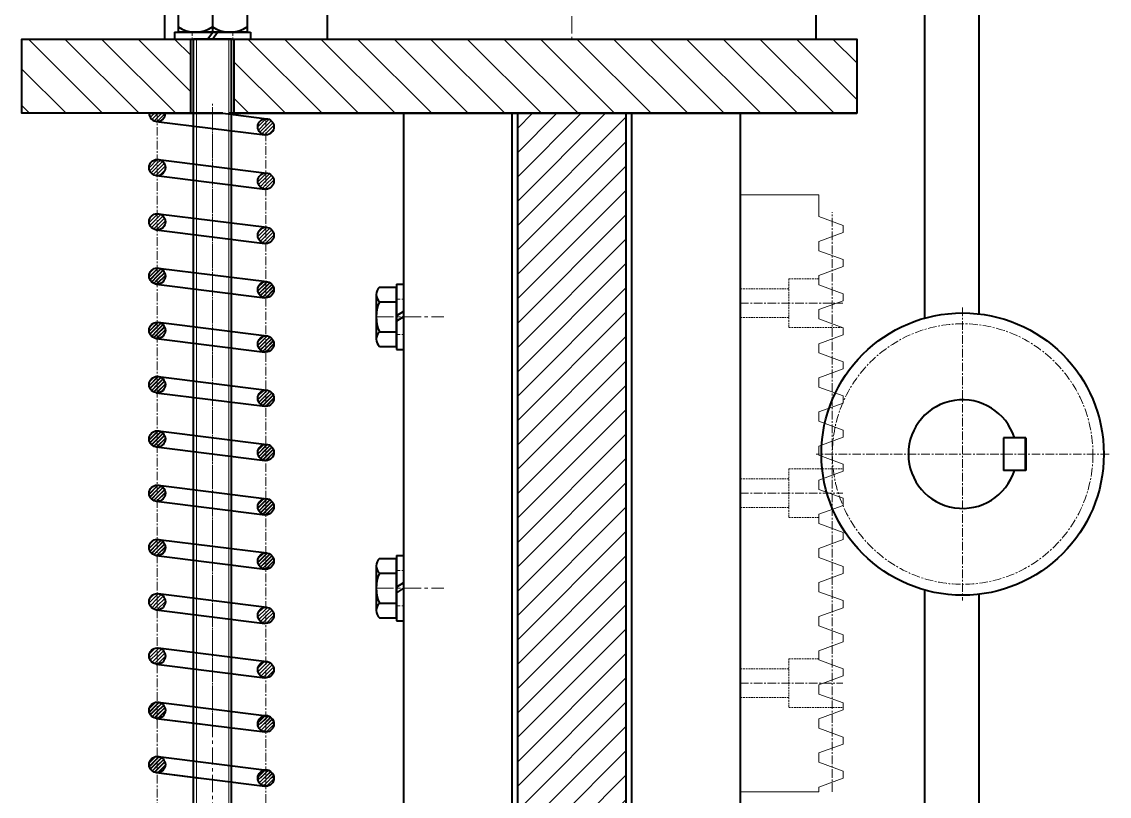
# Model space of a CAD drawing. Header units: millimetres. Extents: x -11382 to 23553, y -372 to 10786.
# Drawn here: x -7611.9 to -7211.4, y 4609.5 to 4894.9 of the extents above; entities that cross this region are included whole.
import ezdxf

# ---------------------------------------------------------------- set-up
doc = ezdxf.new("R2010")
doc.units = ezdxf.units.MM
doc.header["$LTSCALE"] = 0.2
doc.linetypes.add('CENTER', pattern=[50.8, 31.75, -6.35, 6.35, -6.35])
doc.linetypes.add('HIDDEN', pattern=[9.525, 6.35, -3.175])
for name, color, linetype, lineweight in [('đướng nét đứt', 4, 'HIDDEN', 20), ('đường bao thấy', 7, 'Continuous', 40), ('đường mặt cắt', 160, 'Continuous', 15), ('đường nét mảnh', 220, 'Continuous', 15), ('đường nét tâm', 137, 'CENTER', 15)]:
    doc.layers.add(name, color=color, linetype=linetype, lineweight=lineweight)
pattern_1 = [(45, (-6511.8769, 1015.8955), (-0.6735192, 0.6735192), [])]
pattern_2 = [(45, (-6511.8769, 895.8955), (-0.6735192, 0.6735192), [])]
pattern_3 = [(45, (-6551.8769, 1000.8955), (-0.6735192, 0.6735192), [])]
pattern_4 = [(45, (-6551.8769, 880.8955), (-0.6735192, 0.6735192), [])]
pattern_5 = [(45, (-6511.8769, 995.8955), (-0.6735192, 0.6735192), [])]
pattern_6 = [(45, (-6551.8769, 980.8955), (-0.6735192, 0.6735192), [])]
pattern_7 = [(45, (-6511.8769, 975.8955), (-0.6735192, 0.6735192), [])]
pattern_8 = [(45, (-6551.8769, 960.8955), (-0.6735192, 0.6735192), [])]
pattern_9 = [(45, (-6511.8769, 955.8955), (-0.6735192, 0.6735192), [])]
pattern_10 = [(45, (-6551.8769, 940.8955), (-0.6735192, 0.6735192), [])]
pattern_11 = [(45, (-6511.8769, 935.8955), (-0.6735192, 0.6735192), [])]
pattern_12 = [(45, (-6551.8769, 920.8955), (-0.6735192, 0.6735192), [])]
pattern_13 = [(45, (-6511.8769, 915.8955), (-0.6735192, 0.6735192), [])]
pattern_14 = [(45, (-6551.8769, 900.8955), (-0.6735192, 0.6735192), [])]
pattern_15 = [(45, (-6511.8769, 895.8955), (-0.6735192, 0.6735192), [])]
pattern_16 = [(45, (-6551.8769, 880.8955), (-0.6735192, 0.6735192), [])]
pattern_17 = [(45, (-6511.8769, 875.8955), (-0.6735192, 0.6735192), [])]
pattern_18 = [(45, (-6551.8769, 860.8955), (-0.6735192, 0.6735192), [])]
pattern_19 = [(45, (-6511.8769, 855.8955), (-0.6735192, 0.6735192), [])]
pattern_20 = [(45, (-6551.8769, 840.8955), (-0.6735192, 0.6735192), [])]

msp = doc.modelspace()

# ---------------------------------------------------------------- hatches: boundary and pattern name
at = {"layer": 'đường bao thấy', "ltscale": 0.5}
h = msp.add_hatch(dxfattribs=at)
h.set_pattern_fill('ANSI31', color=256, style=0)
h.set_pattern_definition([(45, (-6511.877, 895.8955), (-2.245064, 2.245064), [])])
h.paths.add_polyline_path([(-7522.043, 4639.17, 0.4142136), (-7525.043, 4636.17), (-7522.043, 4636.17)])
h = msp.add_hatch(dxfattribs=at)
h.set_pattern_fill('ANSI31', color=256, style=0)
h.set_pattern_definition([(45, (-6511.877, 875.8955), (-2.245064, 2.245064), [])])
h.paths.add_polyline_path([(-7522.043, 4619.17, 0.4142136), (-7525.043, 4616.17), (-7522.043, 4616.17)])
at = {"layer": 'đường mặt cắt'}
h = msp.add_hatch(dxfattribs=at)
h.set_pattern_fill('ANSI31', color=256, scale=3, angle=90, style=0)
h.paths.add_polyline_path([(-7611.948, 4888.506), (-7611.948, 4861.17), (-7549.671, 4861.17), (-7549.671, 4888.506), (-7555.671, 4888.506)])
h = msp.add_hatch(dxfattribs=at)
h.set_pattern_fill('ANSI31', color=256, scale=3, angle=90, style=0)
h.paths.add_polyline_path([(-7304.394, 4861.17), (-7304.394, 4888.506), (-7533.671, 4888.506), (-7533.671, 4861.17)])
at = {"layer": 'đường mặt cắt', "ltscale": 0.5}
h = msp.add_hatch(dxfattribs=at)
h.set_pattern_fill('ANSI31', color=256, scale=0.3, style=0)
h.set_pattern_definition(pattern_1)
h.paths.add_polyline_path([(-7562.043, 4861.17), (-7565.043, 4861.17, 0.4142136), (-7562.043, 4858.17)])
h = msp.add_hatch(dxfattribs=at)
h.set_pattern_fill('ANSI31', color=256, scale=0.3, style=0)
h.set_pattern_definition(pattern_1)
h.paths.add_polyline_path([(-7562.043, 4861.17), (-7562.043, 4858.17, 0.4142136), (-7559.043, 4861.17)])
h = msp.add_hatch(dxfattribs=at)
h.set_pattern_fill('ANSI31', color=256, scale=0.3, style=0)
h.set_pattern_definition(pattern_1)
h.paths.add_polyline_path([(-7525.043, 4856.17, 0.4142136), (-7522.043, 4853.17), (-7522.043, 4859.17, 0.4142136)])
h = msp.add_hatch(dxfattribs=at)
h.set_pattern_fill('ANSI31', color=256, scale=0.3, style=0)
h.set_pattern_definition(pattern_1)
h.paths.add_polyline_path([(-7522.043, 4859.17), (-7522.043, 4853.17, 0.4142136), (-7519.043, 4856.17, 0.4142136)])
at = {"layer": 'đường mặt cắt'}
h = msp.add_hatch(dxfattribs=at)
h.set_pattern_fill('ANSI31', color=256, scale=2, style=0)
h.paths.add_polyline_path([(-7389.394, 4861.17), (-7429.394, 4861.17), (-7429.394, 4601.857), (-7414.394, 4601.857), (-7414.394, 4578.357), (-7389.394, 4578.357), (-7389.394, 4583.857)])
at = {"layer": 'đường mặt cắt', "ltscale": 0.5}
h = msp.add_hatch(dxfattribs=at)
h.set_pattern_fill('ANSI31', color=256, scale=0.3, style=0)
h.set_pattern_definition(pattern_3)
h.paths.add_polyline_path([(-7565.043, 4841.17, 0.4142136), (-7562.043, 4838.17), (-7562.043, 4844.17, 0.4142136)])
h = msp.add_hatch(dxfattribs=at)
h.set_pattern_fill('ANSI31', color=256, scale=0.3, style=0)
h.set_pattern_definition(pattern_3)
h.paths.add_polyline_path([(-7562.043, 4844.17), (-7562.043, 4838.17, 0.4142136), (-7559.043, 4841.17, 0.4142136)])
h = msp.add_hatch(dxfattribs=at)
h.set_pattern_fill('ANSI31', color=256, scale=0.3, style=0)
h.set_pattern_definition(pattern_1)
h.paths.add_polyline_path([(-7522.043, 4839.17, 0.4142136), (-7525.043, 4836.17, 0.4142136), (-7522.043, 4833.17)])
h = msp.add_hatch(dxfattribs=at)
h.set_pattern_fill('ANSI31', color=256, scale=0.3, style=0)
h.set_pattern_definition(pattern_1)
h.paths.add_polyline_path([(-7522.043, 4833.17, 0.4142136), (-7519.043, 4836.17, 0.4142136), (-7522.043, 4839.17)])
h = msp.add_hatch(dxfattribs=at)
h.set_pattern_fill('ANSI31', color=256, scale=0.3, style=0)
h.set_pattern_definition(pattern_3)
h.paths.add_polyline_path([(-7562.043, 4824.17, 0.4142136), (-7565.043, 4821.17, 0.4142136), (-7562.043, 4818.17)])
h = msp.add_hatch(dxfattribs=at)
h.set_pattern_fill('ANSI31', color=256, scale=0.3, style=0)
h.set_pattern_definition(pattern_3)
h.paths.add_polyline_path([(-7562.043, 4818.17, 0.4142136), (-7559.043, 4821.17, 0.4142136), (-7562.043, 4824.17)])
h = msp.add_hatch(dxfattribs=at)
h.set_pattern_fill('ANSI31', color=256, scale=0.3, style=0)
h.set_pattern_definition(pattern_1)
h.paths.add_polyline_path([(-7522.043, 4819.17, 0.4142136), (-7525.043, 4816.17, 0.4142136), (-7522.043, 4813.17)])
h = msp.add_hatch(dxfattribs=at)
h.set_pattern_fill('ANSI31', color=256, scale=0.3, style=0)
h.set_pattern_definition(pattern_1)
h.paths.add_polyline_path([(-7522.043, 4813.17, 0.4142136), (-7519.043, 4816.17, 0.4142136), (-7522.043, 4819.17)])
h = msp.add_hatch(dxfattribs=at)
h.set_pattern_fill('ANSI31', color=256, scale=0.3, style=0)
h.set_pattern_definition(pattern_3)
h.paths.add_polyline_path([(-7562.043, 4804.17, 0.4142136), (-7565.043, 4801.17, 0.4142136), (-7562.043, 4798.17)])
h = msp.add_hatch(dxfattribs=at)
h.set_pattern_fill('ANSI31', color=256, scale=0.3, style=0)
h.set_pattern_definition(pattern_6)
h.paths.add_polyline_path([(-7562.043, 4804.17, 0.4142136), (-7565.043, 4801.17, 0.4142136), (-7562.043, 4798.17)])
h = msp.add_hatch(dxfattribs=at)
h.set_pattern_fill('ANSI31', color=256, scale=0.3, style=0)
h.set_pattern_definition(pattern_3)
h.paths.add_polyline_path([(-7562.043, 4798.17, 0.4142136), (-7559.043, 4801.17, 0.4142136), (-7562.043, 4804.17)])
h = msp.add_hatch(dxfattribs=at)
h.set_pattern_fill('ANSI31', color=256, scale=0.3, style=0)
h.set_pattern_definition(pattern_6)
h.paths.add_polyline_path([(-7562.043, 4798.17, 0.4142136), (-7559.043, 4801.17, 0.4142136), (-7562.043, 4804.17)])
h = msp.add_hatch(dxfattribs=at)
h.set_pattern_fill('ANSI31', color=256, scale=0.3, style=0)
h.set_pattern_definition(pattern_1)
h.paths.add_polyline_path([(-7522.043, 4799.17, 0.4142136), (-7525.043, 4796.17, 0.4142136), (-7522.043, 4793.17)])
h = msp.add_hatch(dxfattribs=at)
h.set_pattern_fill('ANSI31', color=256, scale=0.3, style=0)
h.set_pattern_definition(pattern_5)
h.paths.add_polyline_path([(-7522.043, 4799.17, 0.4142136), (-7525.043, 4796.17, 0.4142136), (-7522.043, 4793.17)])
h = msp.add_hatch(dxfattribs=at)
h.set_pattern_fill('ANSI31', color=256, scale=0.3, style=0)
h.set_pattern_definition(pattern_1)
h.paths.add_polyline_path([(-7522.043, 4793.17, 0.4142136), (-7519.043, 4796.17, 0.4142136), (-7522.043, 4799.17)])
h = msp.add_hatch(dxfattribs=at)
h.set_pattern_fill('ANSI31', color=256, scale=0.3, style=0)
h.set_pattern_definition(pattern_5)
h.paths.add_polyline_path([(-7522.043, 4793.17, 0.4142136), (-7519.043, 4796.17, 0.4142136), (-7522.043, 4799.17)])
h = msp.add_hatch(dxfattribs=at)
h.set_pattern_fill('ANSI31', color=256, scale=0.3, style=0)
h.set_pattern_definition(pattern_6)
h.paths.add_polyline_path([(-7562.043, 4784.17, 0.4142136), (-7565.043, 4781.17, 0.4142136), (-7562.043, 4778.17)])
h = msp.add_hatch(dxfattribs=at)
h.set_pattern_fill('ANSI31', color=256, scale=0.3, style=0)
h.set_pattern_definition(pattern_8)
h.paths.add_polyline_path([(-7562.043, 4784.17, 0.4142136), (-7565.043, 4781.17, 0.4142136), (-7562.043, 4778.17)])
h = msp.add_hatch(dxfattribs=at)
h.set_pattern_fill('ANSI31', color=256, scale=0.3, style=0)
h.set_pattern_definition(pattern_6)
h.paths.add_polyline_path([(-7562.043, 4778.17, 0.4142136), (-7559.043, 4781.17, 0.4142136), (-7562.043, 4784.17)])
h = msp.add_hatch(dxfattribs=at)
h.set_pattern_fill('ANSI31', color=256, scale=0.3, style=0)
h.set_pattern_definition(pattern_8)
h.paths.add_polyline_path([(-7562.043, 4778.17, 0.4142136), (-7559.043, 4781.17, 0.4142136), (-7562.043, 4784.17)])
h = msp.add_hatch(dxfattribs=at)
h.set_pattern_fill('ANSI31', color=256, scale=0.3, style=0)
h.set_pattern_definition(pattern_5)
h.paths.add_polyline_path([(-7522.043, 4779.17, 0.4142136), (-7525.043, 4776.17, 0.4142136), (-7522.043, 4773.17)])
h = msp.add_hatch(dxfattribs=at)
h.set_pattern_fill('ANSI31', color=256, scale=0.3, style=0)
h.set_pattern_definition(pattern_7)
h.paths.add_polyline_path([(-7522.043, 4779.17, 0.4142136), (-7525.043, 4776.17, 0.4142136), (-7522.043, 4773.17)])
h = msp.add_hatch(dxfattribs=at)
h.set_pattern_fill('ANSI31', color=256, scale=0.3, style=0)
h.set_pattern_definition(pattern_5)
h.paths.add_polyline_path([(-7522.043, 4773.17, 0.4142136), (-7519.043, 4776.17, 0.4142136), (-7522.043, 4779.17)])
h = msp.add_hatch(dxfattribs=at)
h.set_pattern_fill('ANSI31', color=256, scale=0.3, style=0)
h.set_pattern_definition(pattern_7)
h.paths.add_polyline_path([(-7522.043, 4773.17, 0.4142136), (-7519.043, 4776.17, 0.4142136), (-7522.043, 4779.17)])
h = msp.add_hatch(dxfattribs=at)
h.set_pattern_fill('ANSI31', color=256, scale=0.3, style=0)
h.set_pattern_definition(pattern_8)
h.paths.add_polyline_path([(-7562.043, 4764.17, 0.4142136), (-7565.043, 4761.17, 0.4142136), (-7562.043, 4758.17)])
h = msp.add_hatch(dxfattribs=at)
h.set_pattern_fill('ANSI31', color=256, scale=0.3, style=0)
h.set_pattern_definition(pattern_10)
h.paths.add_polyline_path([(-7562.043, 4764.17, 0.4142136), (-7565.043, 4761.17, 0.4142136), (-7562.043, 4758.17)])
h = msp.add_hatch(dxfattribs=at)
h.set_pattern_fill('ANSI31', color=256, scale=0.3, style=0)
h.set_pattern_definition(pattern_8)
h.paths.add_polyline_path([(-7562.043, 4758.17, 0.4142136), (-7559.043, 4761.17, 0.4142136), (-7562.043, 4764.17)])
h = msp.add_hatch(dxfattribs=at)
h.set_pattern_fill('ANSI31', color=256, scale=0.3, style=0)
h.set_pattern_definition(pattern_10)
h.paths.add_polyline_path([(-7562.043, 4758.17, 0.4142136), (-7559.043, 4761.17, 0.4142136), (-7562.043, 4764.17)])
h = msp.add_hatch(dxfattribs=at)
h.set_pattern_fill('ANSI31', color=256, scale=0.3, style=0)
h.set_pattern_definition(pattern_7)
h.paths.add_polyline_path([(-7522.043, 4759.17, 0.4142136), (-7525.043, 4756.17, 0.4142136), (-7522.043, 4753.17)])
h = msp.add_hatch(dxfattribs=at)
h.set_pattern_fill('ANSI31', color=256, scale=0.3, style=0)
h.set_pattern_definition(pattern_9)
h.paths.add_polyline_path([(-7522.043, 4759.17, 0.4142136), (-7525.043, 4756.17, 0.4142136), (-7522.043, 4753.17)])
h = msp.add_hatch(dxfattribs=at)
h.set_pattern_fill('ANSI31', color=256, scale=0.3, style=0)
h.set_pattern_definition(pattern_7)
h.paths.add_polyline_path([(-7522.043, 4753.17, 0.4142136), (-7519.043, 4756.17, 0.4142136), (-7522.043, 4759.17)])
h = msp.add_hatch(dxfattribs=at)
h.set_pattern_fill('ANSI31', color=256, scale=0.3, style=0)
h.set_pattern_definition(pattern_9)
h.paths.add_polyline_path([(-7522.043, 4753.17, 0.4142136), (-7519.043, 4756.17, 0.4142136), (-7522.043, 4759.17)])
h = msp.add_hatch(dxfattribs=at)
h.set_pattern_fill('ANSI31', color=256, scale=0.3, style=0)
h.set_pattern_definition(pattern_10)
h.paths.add_polyline_path([(-7562.043, 4744.17, 0.4142136), (-7565.043, 4741.17, 0.4142136), (-7562.043, 4738.17)])
h = msp.add_hatch(dxfattribs=at)
h.set_pattern_fill('ANSI31', color=256, scale=0.3, style=0)
h.set_pattern_definition(pattern_12)
h.paths.add_polyline_path([(-7562.043, 4744.17, 0.4142136), (-7565.043, 4741.17, 0.4142136), (-7562.043, 4738.17)])
h = msp.add_hatch(dxfattribs=at)
h.set_pattern_fill('ANSI31', color=256, scale=0.3, style=0)
h.set_pattern_definition(pattern_10)
h.paths.add_polyline_path([(-7562.043, 4738.17, 0.4142136), (-7559.043, 4741.17, 0.4142136), (-7562.043, 4744.17)])
h = msp.add_hatch(dxfattribs=at)
h.set_pattern_fill('ANSI31', color=256, scale=0.3, style=0)
h.set_pattern_definition(pattern_12)
h.paths.add_polyline_path([(-7562.043, 4738.17, 0.4142136), (-7559.043, 4741.17, 0.4142136), (-7562.043, 4744.17)])
h = msp.add_hatch(dxfattribs=at)
h.set_pattern_fill('ANSI31', color=256, scale=0.3, style=0)
h.set_pattern_definition(pattern_9)
h.paths.add_polyline_path([(-7522.043, 4739.17, 0.4142136), (-7525.043, 4736.17, 0.4142136), (-7522.043, 4733.17)])
h = msp.add_hatch(dxfattribs=at)
h.set_pattern_fill('ANSI31', color=256, scale=0.3, style=0)
h.set_pattern_definition(pattern_11)
h.paths.add_polyline_path([(-7522.043, 4739.17, 0.4142136), (-7525.043, 4736.17, 0.4142136), (-7522.043, 4733.17)])
h = msp.add_hatch(dxfattribs=at)
h.set_pattern_fill('ANSI31', color=256, scale=0.3, style=0)
h.set_pattern_definition(pattern_9)
h.paths.add_polyline_path([(-7522.043, 4733.17, 0.4142136), (-7519.043, 4736.17, 0.4142136), (-7522.043, 4739.17)])
h = msp.add_hatch(dxfattribs=at)
h.set_pattern_fill('ANSI31', color=256, scale=0.3, style=0)
h.set_pattern_definition(pattern_11)
h.paths.add_polyline_path([(-7522.043, 4733.17, 0.4142136), (-7519.043, 4736.17, 0.4142136), (-7522.043, 4739.17)])
h = msp.add_hatch(dxfattribs=at)
h.set_pattern_fill('ANSI31', color=256, scale=0.3, style=0)
h.set_pattern_definition(pattern_12)
h.paths.add_polyline_path([(-7562.043, 4724.17, 0.4142136), (-7565.043, 4721.17, 0.4142136), (-7562.043, 4718.17)])
h = msp.add_hatch(dxfattribs=at)
h.set_pattern_fill('ANSI31', color=256, scale=0.3, style=0)
h.set_pattern_definition(pattern_14)
h.paths.add_polyline_path([(-7562.043, 4724.17, 0.4142136), (-7565.043, 4721.17, 0.4142136), (-7562.043, 4718.17)])
h = msp.add_hatch(dxfattribs=at)
h.set_pattern_fill('ANSI31', color=256, scale=0.3, style=0)
h.set_pattern_definition(pattern_12)
h.paths.add_polyline_path([(-7562.043, 4718.17, 0.4142136), (-7559.043, 4721.17, 0.4142136), (-7562.043, 4724.17)])
h = msp.add_hatch(dxfattribs=at)
h.set_pattern_fill('ANSI31', color=256, scale=0.3, style=0)
h.set_pattern_definition(pattern_14)
h.paths.add_polyline_path([(-7562.043, 4718.17, 0.4142136), (-7559.043, 4721.17, 0.4142136), (-7562.043, 4724.17)])
h = msp.add_hatch(dxfattribs=at)
h.set_pattern_fill('ANSI31', color=256, scale=0.3, style=0)
h.set_pattern_definition(pattern_11)
h.paths.add_polyline_path([(-7522.043, 4719.17, 0.4142136), (-7525.043, 4716.17, 0.4142136), (-7522.043, 4713.17)])
h = msp.add_hatch(dxfattribs=at)
h.set_pattern_fill('ANSI31', color=256, scale=0.3, style=0)
h.set_pattern_definition(pattern_13)
h.paths.add_polyline_path([(-7522.043, 4719.17, 0.4142136), (-7525.043, 4716.17, 0.4142136), (-7522.043, 4713.17)])
h = msp.add_hatch(dxfattribs=at)
h.set_pattern_fill('ANSI31', color=256, scale=0.3, style=0)
h.set_pattern_definition(pattern_11)
h.paths.add_polyline_path([(-7522.043, 4713.17, 0.4142136), (-7519.043, 4716.17, 0.4142136), (-7522.043, 4719.17)])
h = msp.add_hatch(dxfattribs=at)
h.set_pattern_fill('ANSI31', color=256, scale=0.3, style=0)
h.set_pattern_definition(pattern_13)
h.paths.add_polyline_path([(-7522.043, 4713.17, 0.4142136), (-7519.043, 4716.17, 0.4142136), (-7522.043, 4719.17)])
h = msp.add_hatch(dxfattribs=at)
h.set_pattern_fill('ANSI31', color=256, scale=0.3, style=0)
h.set_pattern_definition(pattern_14)
h.paths.add_polyline_path([(-7562.043, 4704.17, 0.4142136), (-7565.043, 4701.17, 0.4142136), (-7562.043, 4698.17)])
h = msp.add_hatch(dxfattribs=at)
h.set_pattern_fill('ANSI31', color=256, scale=0.3, style=0)
h.set_pattern_definition(pattern_16)
h.paths.add_polyline_path([(-7562.043, 4704.17, 0.4142136), (-7565.043, 4701.17, 0.4142136), (-7562.043, 4698.17)])
h = msp.add_hatch(dxfattribs=at)
h.set_pattern_fill('ANSI31', color=256, scale=0.3, style=0)
h.set_pattern_definition(pattern_14)
h.paths.add_polyline_path([(-7562.043, 4698.17, 0.4142136), (-7559.043, 4701.17, 0.4142136), (-7562.043, 4704.17)])
h = msp.add_hatch(dxfattribs=at)
h.set_pattern_fill('ANSI31', color=256, scale=0.3, style=0)
h.set_pattern_definition(pattern_16)
h.paths.add_polyline_path([(-7562.043, 4698.17, 0.4142136), (-7559.043, 4701.17, 0.4142136), (-7562.043, 4704.17)])
h = msp.add_hatch(dxfattribs=at)
h.set_pattern_fill('ANSI31', color=256, scale=0.3, style=0)
h.set_pattern_definition(pattern_13)
h.paths.add_polyline_path([(-7522.043, 4699.17, 0.4142136), (-7525.043, 4696.17, 0.4142136), (-7522.043, 4693.17)])
h = msp.add_hatch(dxfattribs=at)
h.set_pattern_fill('ANSI31', color=256, scale=0.3, style=0)
h.set_pattern_definition(pattern_15)
h.paths.add_polyline_path([(-7522.043, 4699.17, 0.4142136), (-7525.043, 4696.17, 0.4142136), (-7522.043, 4693.17)])
h = msp.add_hatch(dxfattribs=at)
h.set_pattern_fill('ANSI31', color=256, scale=0.3, style=0)
h.set_pattern_definition(pattern_13)
h.paths.add_polyline_path([(-7522.043, 4693.17, 0.4142136), (-7519.043, 4696.17, 0.4142136), (-7522.043, 4699.17)])
h = msp.add_hatch(dxfattribs=at)
h.set_pattern_fill('ANSI31', color=256, scale=0.3, style=0)
h.set_pattern_definition(pattern_15)
h.paths.add_polyline_path([(-7522.043, 4693.17, 0.4142136), (-7519.043, 4696.17, 0.4142136), (-7522.043, 4699.17)])
h = msp.add_hatch(dxfattribs=at)
h.set_pattern_fill('ANSI31', color=256, scale=0.3, style=0)
h.set_pattern_definition(pattern_16)
h.paths.add_polyline_path([(-7562.043, 4684.17, 0.4142136), (-7565.043, 4681.17, 0.4142136), (-7562.043, 4678.17)])
h = msp.add_hatch(dxfattribs=at)
h.set_pattern_fill('ANSI31', color=256, scale=0.3, style=0)
h.set_pattern_definition(pattern_16)
h.paths.add_polyline_path([(-7562.043, 4678.17, 0.4142136), (-7559.043, 4681.17, 0.4142136), (-7562.043, 4684.17)])
h = msp.add_hatch(dxfattribs=at)
h.set_pattern_fill('ANSI31', color=256, scale=0.3, style=0)
h.set_pattern_definition(pattern_15)
h.paths.add_polyline_path([(-7522.043, 4679.17, 0.4142136), (-7525.043, 4676.17, 0.4142136), (-7522.043, 4673.17)])
h = msp.add_hatch(dxfattribs=at)
h.set_pattern_fill('ANSI31', color=256, scale=0.3, style=0)
h.set_pattern_definition(pattern_15)
h.paths.add_polyline_path([(-7522.043, 4673.17, 0.4142136), (-7519.043, 4676.17, 0.4142136), (-7522.043, 4679.17)])
h = msp.add_hatch(dxfattribs=at)
h.set_pattern_fill('ANSI31', color=256, scale=0.3, style=0)
h.set_pattern_definition(pattern_4)
h.paths.add_polyline_path([(-7562.043, 4664.17, 0.4142136), (-7565.043, 4661.17, 0.4142136), (-7562.043, 4658.17)])
h = msp.add_hatch(dxfattribs=at)
h.set_pattern_fill('ANSI31', color=256, scale=0.3, style=0)
h.set_pattern_definition(pattern_4)
h.paths.add_polyline_path([(-7562.043, 4658.17, 0.4142136), (-7559.043, 4661.17, 0.4142136), (-7562.043, 4664.17)])
h = msp.add_hatch(dxfattribs=at)
h.set_pattern_fill('ANSI31', color=256, scale=0.3, style=0)
h.set_pattern_definition(pattern_2)
h.paths.add_polyline_path([(-7522.043, 4659.17, 0.4142136), (-7525.043, 4656.17, 0.4142136), (-7522.043, 4653.17)])
h = msp.add_hatch(dxfattribs=at)
h.set_pattern_fill('ANSI31', color=256, scale=0.3, style=0)
h.set_pattern_definition(pattern_2)
h.paths.add_polyline_path([(-7522.043, 4653.17, 0.4142136), (-7519.043, 4656.17, 0.4142136), (-7522.043, 4659.17)])
h = msp.add_hatch(dxfattribs=at)
h.set_pattern_fill('ANSI31', color=256, scale=0.3, style=0)
h.set_pattern_definition(pattern_4)
h.paths.add_polyline_path([(-7562.043, 4644.17, 0.4142136), (-7565.043, 4641.17, 0.4142136), (-7562.043, 4638.17)])
h = msp.add_hatch(dxfattribs=at)
h.set_pattern_fill('ANSI31', color=256, scale=0.3, style=0)
h.set_pattern_definition(pattern_18)
h.paths.add_polyline_path([(-7562.043, 4644.17, 0.4142136), (-7565.043, 4641.17, 0.4142136), (-7562.043, 4638.17)])
h = msp.add_hatch(dxfattribs=at)
h.set_pattern_fill('ANSI31', color=256, scale=0.3, style=0)
h.set_pattern_definition(pattern_4)
h.paths.add_polyline_path([(-7562.043, 4638.17, 0.4142136), (-7559.043, 4641.17, 0.4142136), (-7562.043, 4644.17)])
h = msp.add_hatch(dxfattribs=at)
h.set_pattern_fill('ANSI31', color=256, scale=0.3, style=0)
h.set_pattern_definition(pattern_18)
h.paths.add_polyline_path([(-7562.043, 4638.17, 0.4142136), (-7559.043, 4641.17, 0.4142136), (-7562.043, 4644.17)])
h = msp.add_hatch(dxfattribs=at)
h.set_pattern_fill('ANSI31', color=256, scale=0.3, style=0)
h.set_pattern_definition(pattern_2)
h.paths.add_polyline_path([(-7522.043, 4639.17, 0.4142136), (-7525.043, 4636.17), (-7522.043, 4636.17)])
h = msp.add_hatch(dxfattribs=at)
h.set_pattern_fill('ANSI31', color=256, scale=0.3, style=0)
h.set_pattern_definition(pattern_17)
h.paths.add_polyline_path([(-7522.043, 4639.17, 0.4142136), (-7525.043, 4636.17, 0.4142136), (-7522.043, 4633.17)])
h = msp.add_hatch(dxfattribs=at)
h.set_pattern_fill('ANSI31', color=256, scale=0.3, style=0)
h.set_pattern_definition(pattern_2)
h.paths.add_polyline_path([(-7522.043, 4636.17), (-7519.043, 4636.17, 0.4142136), (-7522.043, 4639.17)])
h = msp.add_hatch(dxfattribs=at)
h.set_pattern_fill('ANSI31', color=256, scale=0.3, style=0)
h.set_pattern_definition(pattern_17)
h.paths.add_polyline_path([(-7522.043, 4633.17, 0.4142136), (-7519.043, 4636.17, 0.4142136), (-7522.043, 4639.17)])
h = msp.add_hatch(dxfattribs=at)
h.set_pattern_fill('ANSI31', color=256, scale=0.3, style=0)
h.set_pattern_definition(pattern_18)
h.paths.add_polyline_path([(-7562.043, 4624.17, 0.4142136), (-7565.043, 4621.17, 0.4142136), (-7562.043, 4618.17)])
h = msp.add_hatch(dxfattribs=at)
h.set_pattern_fill('ANSI31', color=256, scale=0.3, style=0)
h.set_pattern_definition(pattern_20)
h.paths.add_polyline_path([(-7562.043, 4624.17, 0.4142136), (-7565.043, 4621.17, 0.4142136), (-7562.043, 4618.17)])
h = msp.add_hatch(dxfattribs=at)
h.set_pattern_fill('ANSI31', color=256, scale=0.3, style=0)
h.set_pattern_definition(pattern_18)
h.paths.add_polyline_path([(-7562.043, 4618.17, 0.4142136), (-7559.043, 4621.17, 0.4142136), (-7562.043, 4624.17)])
h = msp.add_hatch(dxfattribs=at)
h.set_pattern_fill('ANSI31', color=256, scale=0.3, style=0)
h.set_pattern_definition(pattern_20)
h.paths.add_polyline_path([(-7562.043, 4618.17, 0.4142136), (-7559.043, 4621.17, 0.4142136), (-7562.043, 4624.17)])
h = msp.add_hatch(dxfattribs=at)
h.set_pattern_fill('ANSI31', color=256, scale=0.3, style=0)
h.set_pattern_definition(pattern_17)
h.paths.add_polyline_path([(-7522.043, 4619.17, 0.4142136), (-7525.043, 4616.17), (-7522.043, 4616.17)])
h = msp.add_hatch(dxfattribs=at)
h.set_pattern_fill('ANSI31', color=256, scale=0.3, style=0)
h.set_pattern_definition(pattern_19)
h.paths.add_polyline_path([(-7522.043, 4619.17, 0.4142136), (-7525.043, 4616.17, 0.4142136), (-7522.043, 4613.17)])
h = msp.add_hatch(dxfattribs=at)
h.set_pattern_fill('ANSI31', color=256, scale=0.3, style=0)
h.set_pattern_definition(pattern_17)
h.paths.add_polyline_path([(-7522.043, 4616.17), (-7519.043, 4616.17, 0.4142136), (-7522.043, 4619.17)])
h = msp.add_hatch(dxfattribs=at)
h.set_pattern_fill('ANSI31', color=256, scale=0.3, style=0)
h.set_pattern_definition(pattern_19)
h.paths.add_polyline_path([(-7522.043, 4613.17, 0.4142136), (-7519.043, 4616.17, 0.4142136), (-7522.043, 4619.17)])

# ---------------------------------------------------------------- linework, layer by layer
at = {"layer": 'đướng nét đứt'}
for p, q in [((-7549.171, 4891.006), (-7549.171, 4888.506)), ((-7534.171, 4891.006), (-7534.171, 4888.506)), ((-7473.894, 4792.67), (-7471.394, 4792.67)), ((-7473.894, 4779.67), (-7471.394, 4779.67)), ((-7473.894, 4692.67), (-7471.394, 4692.67)), ((-7473.894, 4679.67), (-7471.394, 4679.67))]:
    msp.add_line(p, q, dxfattribs=at)
at = {"layer": 'đướng nét đứt', "ltscale": 0.5}
for p, q in [((-7329.394, 4800.17), (-7329.394, 4782.17)), ((-7329.394, 4800.17), (-7318.394, 4800.17)), ((-7329.394, 4796.42), (-7347.394, 4796.42)), ((-7329.394, 4785.92), (-7347.394, 4785.92)), ((-7329.394, 4782.17), (-7309.53, 4782.17)), ((-7329.394, 4730.17), (-7329.394, 4712.17)), ((-7329.394, 4730.17), (-7309.394, 4730.17)), ((-7329.394, 4726.42), (-7347.394, 4726.42)), ((-7329.394, 4715.92), (-7347.394, 4715.92)), ((-7329.394, 4712.17), (-7318.394, 4712.17)), ((-7329.394, 4660.17), (-7329.394, 4642.17)), ((-7329.394, 4660.17), (-7318.394, 4660.17)), ((-7329.394, 4656.42), (-7347.394, 4656.42)), ((-7329.394, 4645.92), (-7347.394, 4645.92)), ((-7329.394, 4642.17), (-7309.394, 4642.17))]:
    msp.add_line(p, q, dxfattribs=at)
at = {"layer": 'đường bao thấy'}
for p, q in [((-7559.394, 4966.17), (-7559.394, 4888.506)), ((-7279.394, 4966.17), (-7279.394, 4785.66)), ((-7259.394, 4966.17), (-7259.394, 4787.233)), ((-7554.373, 4902.006), (-7554.373, 4891.006)), ((-7541.671, 4902.006), (-7541.671, 4891.006)), ((-7528.969, 4902.006), (-7528.969, 4891.006)), ((-7555.671, 4891.006), (-7527.671, 4891.006)), ((-7555.671, 4891.006), (-7555.671, 4888.506)), ((-7554.373, 4891.006), (-7528.969, 4891.006)), ((-7528.896, 4891.006), (-7554.3, 4891.006)), ((-7551.197, 4891.006), (-7532.145, 4891.006)), ((-7548.671, 4891.006), (-7548.671, 4891.029)), ((-7548.598, 4891.006), (-7534.598, 4891.006)), ((-7543.476, 4888.506), (-7541.598, 4891.006)), ((-7541.671, 4888.506), (-7539.792, 4891.006)), ((-7534.671, 4891.006), (-7534.671, 4891.029)), ((-7527.671, 4891.006), (-7527.671, 4888.506)), ((-7555.671, 4888.506), (-7527.671, 4888.506)), ((-7549.671, 4861.17), (-7549.671, 4888.506)), ((-7548.671, 4561.857), (-7548.671, 4888.506)), ((-7534.671, 4888.506), (-7548.671, 4888.506)), ((-7534.671, 4561.857), (-7534.671, 4888.506)), ((-7533.671, 4861.17), (-7533.671, 4888.506)), ((-7559.394, 4861.17), (-7537.856, 4861.17)), ((-7535.721, 4861.17), (-7304.394, 4861.17)), ((-7471.394, 4861.17), (-7471.394, 4486.17)), ((-7431.394, 4861.17), (-7431.394, 4601.857)), ((-7429.394, 4861.17), (-7429.394, 4601.857)), ((-7389.394, 4861.17), (-7429.394, 4861.17)), ((-7389.394, 4861.17), (-7389.394, 4541.857)), ((-7387.394, 4861.17), (-7387.394, 4486.17)), ((-7347.394, 4861.17), (-7347.394, 4486.17)), ((-7480.224, 4797.14), (-7473.894, 4797.14)), ((-7473.894, 4798.17), (-7473.894, 4774.17)), ((-7473.894, 4798.17), (-7471.394, 4798.17)), ((-7473.894, 4775.201), (-7473.894, 4797.14)), ((-7471.394, 4798.17), (-7471.394, 4774.17)), ((-7481.394, 4794.397), (-7481.394, 4777.943)), ((-7480.224, 4791.655), (-7473.894, 4791.655)), ((-7471.394, 4788.157), (-7473.894, 4786.49)), ((-7471.394, 4786.17), (-7473.894, 4784.503)), ((-7480.224, 4780.685), (-7473.894, 4780.685)), ((-7480.224, 4775.201), (-7473.894, 4775.201)), ((-7473.894, 4774.17), (-7471.394, 4774.17)), ((-7242.094, 4741.581), (-7250.394, 4741.581)), ((-7250.394, 4741.581), (-7250.394, 4729.581)), ((-7242.394, 4741.581), (-7242.394, 4729.581)), ((-7242.094, 4741.581), (-7242.094, 4729.581)), ((-7242.094, 4729.581), (-7250.394, 4729.581)), ((-7480.224, 4697.14), (-7473.894, 4697.14)), ((-7473.894, 4698.17), (-7473.894, 4674.17)), ((-7473.894, 4698.17), (-7471.394, 4698.17)), ((-7473.894, 4675.201), (-7473.894, 4697.14)), ((-7471.394, 4698.17), (-7471.394, 4674.17)), ((-7481.394, 4694.397), (-7481.394, 4677.943)), ((-7480.224, 4691.655), (-7473.894, 4691.655)), ((-7471.394, 4688.157), (-7473.894, 4686.49)), ((-7471.394, 4686.17), (-7473.894, 4684.503)), ((-7279.394, 4685.501), (-7279.394, 3714.456)), ((-7259.394, 4683.928), (-7259.394, 3714.456)), ((-7480.224, 4680.685), (-7473.894, 4680.685)), ((-7480.224, 4675.201), (-7473.894, 4675.201)), ((-7473.894, 4674.17), (-7471.394, 4674.17))]:
    msp.add_line(p, q, dxfattribs=at)
at = {"layer": 'đường bao thấy', "ltscale": 0.5}
for p, q in [((-7565.043, 4861.17), (-7541.671, 4861.17)), ((-7537.856, 4861.17), (-7521.671, 4859.147)), ((-7562.415, 4858.193), (-7522.415, 4853.193)), ((-7561.671, 4844.147), (-7521.671, 4839.147)), ((-7562.415, 4838.193), (-7522.415, 4833.193)), ((-7561.671, 4824.147), (-7521.671, 4819.147)), ((-7562.415, 4818.193), (-7522.415, 4813.193)), ((-7561.671, 4804.147), (-7521.671, 4799.147)), ((-7561.671, 4804.147), (-7521.671, 4799.147)), ((-7562.415, 4798.193), (-7522.415, 4793.193)), ((-7562.415, 4798.193), (-7522.415, 4793.193)), ((-7561.671, 4784.147), (-7521.671, 4779.147)), ((-7561.671, 4784.147), (-7521.671, 4779.147)), ((-7562.415, 4778.193), (-7522.415, 4773.193)), ((-7562.415, 4778.193), (-7522.415, 4773.193)), ((-7561.671, 4764.147), (-7521.671, 4759.147)), ((-7561.671, 4764.147), (-7521.671, 4759.147)), ((-7562.415, 4758.193), (-7522.415, 4753.193)), ((-7562.415, 4758.193), (-7522.415, 4753.193)), ((-7561.671, 4744.147), (-7521.671, 4739.147)), ((-7561.671, 4744.147), (-7521.671, 4739.147)), ((-7242.094, 4741.581), (-7246.315, 4741.581)), ((-7242.094, 4741.581), (-7242.094, 4729.581)), ((-7562.415, 4738.193), (-7522.415, 4733.193)), ((-7562.415, 4738.193), (-7522.415, 4733.193)), ((-7242.094, 4729.581), (-7246.315, 4729.581)), ((-7561.671, 4724.147), (-7521.671, 4719.147)), ((-7561.671, 4724.147), (-7521.671, 4719.147)), ((-7562.415, 4718.193), (-7522.415, 4713.193)), ((-7562.415, 4718.193), (-7522.415, 4713.193)), ((-7561.671, 4704.147), (-7521.671, 4699.147)), ((-7561.671, 4704.147), (-7521.671, 4699.147)), ((-7562.415, 4698.193), (-7522.415, 4693.193)), ((-7562.415, 4698.193), (-7522.415, 4693.193)), ((-7561.671, 4684.147), (-7521.671, 4679.147)), ((-7562.415, 4678.193), (-7522.415, 4673.193)), ((-7561.671, 4664.147), (-7521.671, 4659.147)), ((-7562.415, 4658.193), (-7522.415, 4653.193)), ((-7561.671, 4644.147), (-7521.671, 4639.147)), ((-7561.671, 4644.147), (-7521.671, 4639.147)), ((-7562.415, 4638.193), (-7546.23, 4636.17)), ((-7562.415, 4638.193), (-7522.415, 4633.193)), ((-7561.671, 4624.147), (-7521.671, 4619.147)), ((-7561.671, 4624.147), (-7521.671, 4619.147)), ((-7562.415, 4618.193), (-7546.23, 4616.17)), ((-7562.415, 4618.193), (-7522.415, 4613.193))]:
    msp.add_line(p, q, dxfattribs=at)
at = {"layer": 'đường bao thấy', "color": 7, "linetype": 'Continuous', "lineweight": 15}
for p, q in [((-7347.394, 4611.17), (-7347.394, 4831.17)), ((-7347.394, 4831.17), (-7318.394, 4831.17)), ((-7318.394, 4823.096), (-7318.394, 4831.17)), ((-7309.394, 4819.82), (-7318.394, 4823.096)), ((-7309.394, 4819.82), (-7309.394, 4817.211)), ((-7318.394, 4813.935), (-7309.394, 4817.211)), ((-7318.394, 4810.529), (-7318.394, 4813.935)), ((-7309.394, 4807.254), (-7318.394, 4810.529)), ((-7309.394, 4807.254), (-7309.394, 4804.644)), ((-7318.394, 4801.368), (-7309.394, 4804.644)), ((-7318.394, 4797.963), (-7318.394, 4801.368)), ((-7309.394, 4794.687), (-7318.394, 4797.963)), ((-7309.394, 4794.687), (-7309.394, 4792.078)), ((-7318.394, 4788.802), (-7309.394, 4792.078)), ((-7318.394, 4785.397), (-7318.394, 4788.802)), ((-7309.394, 4782.121), (-7318.394, 4785.397)), ((-7318.394, 4776.236), (-7309.394, 4779.511)), ((-7309.394, 4782.121), (-7309.394, 4779.511)), ((-7318.394, 4772.83), (-7318.394, 4776.236)), ((-7309.394, 4769.555), (-7318.394, 4772.83)), ((-7318.394, 4763.669), (-7309.394, 4766.945)), ((-7309.394, 4769.555), (-7309.394, 4766.945)), ((-7318.394, 4760.264), (-7318.394, 4763.669)), ((-7309.394, 4756.988), (-7318.394, 4760.264)), ((-7309.394, 4756.988), (-7309.394, 4754.379)), ((-7318.394, 4751.103), (-7309.394, 4754.379)), ((-7318.394, 4747.698), (-7318.394, 4751.103)), ((-7309.394, 4744.422), (-7318.394, 4747.698)), ((-7309.394, 4744.422), (-7309.394, 4741.812)), ((-7318.394, 4738.537), (-7309.394, 4741.812)), ((-7318.394, 4735.131), (-7318.394, 4738.537)), ((-7309.394, 4731.855), (-7318.394, 4735.131)), ((-7309.394, 4731.855), (-7309.394, 4729.246)), ((-7318.394, 4725.97), (-7309.394, 4729.246)), ((-7318.394, 4722.565), (-7318.394, 4725.97)), ((-7309.394, 4719.289), (-7318.394, 4722.565)), ((-7309.394, 4719.289), (-7309.394, 4716.68)), ((-7318.394, 4713.404), (-7309.394, 4716.68)), ((-7318.394, 4709.998), (-7318.394, 4713.404)), ((-7309.394, 4706.723), (-7318.394, 4709.998)), ((-7309.394, 4706.723), (-7309.394, 4704.113)), ((-7318.394, 4700.838), (-7309.394, 4704.113)), ((-7318.394, 4697.432), (-7318.394, 4700.838)), ((-7309.394, 4694.156), (-7318.394, 4697.432)), ((-7318.394, 4688.271), (-7309.394, 4691.547)), ((-7309.394, 4694.156), (-7309.394, 4691.547)), ((-7318.394, 4684.866), (-7318.394, 4688.271)), ((-7309.394, 4681.59), (-7318.394, 4684.866)), ((-7318.394, 4675.705), (-7309.394, 4678.98)), ((-7309.394, 4681.59), (-7309.394, 4678.98)), ((-7318.394, 4672.299), (-7318.394, 4675.705)), ((-7309.394, 4669.024), (-7318.394, 4672.299)), ((-7309.394, 4669.024), (-7309.394, 4666.414)), ((-7318.394, 4663.138), (-7309.394, 4666.414)), ((-7318.394, 4659.733), (-7318.394, 4663.138)), ((-7309.394, 4656.457), (-7318.394, 4659.733)), ((-7309.394, 4656.457), (-7309.394, 4653.848)), ((-7318.394, 4650.572), (-7309.394, 4653.848)), ((-7318.394, 4647.167), (-7318.394, 4650.572)), ((-7309.394, 4643.891), (-7318.394, 4647.167)), ((-7309.394, 4643.891), (-7309.394, 4641.281)), ((-7318.394, 4638.006), (-7309.394, 4641.281)), ((-7318.394, 4634.6), (-7318.394, 4638.006)), ((-7309.394, 4631.324), (-7318.394, 4634.6)), ((-7309.394, 4631.324), (-7309.394, 4628.715)), ((-7318.394, 4625.439), (-7309.394, 4628.715)), ((-7318.394, 4622.034), (-7318.394, 4625.439)), ((-7309.394, 4618.758), (-7318.394, 4622.034)), ((-7309.394, 4618.758), (-7309.394, 4616.149)), ((-7318.394, 4612.873), (-7309.394, 4616.149)), ((-7318.394, 4611.17), (-7347.394, 4611.17)), ((-7318.394, 4611.17), (-7318.394, 4612.873))]:
    msp.add_line(p, q, dxfattribs=at)
at = {"layer": 'đường bao thấy'}
for points in [[(-7359.494, 4918.506), (-7499.394, 4918.506), (-7499.394, 4888.506), (-7319.394, 4888.506), (-7319.394, 4918.506), (-7349.294, 4918.506)], [(-7537.856, 4861.17), (-7611.948, 4861.17), (-7611.948, 4888.506), (-7304.394, 4888.506), (-7304.394, 4861.17), (-7535.721, 4861.17)]]:
    msp.add_lwpolyline(points, dxfattribs=at)
at = {"layer": 'đường bao thấy', "ltscale": 0.5}
for centre, radius in [((-7522.043, 4856.17), 3), ((-7562.043, 4841.17), 3), ((-7522.043, 4836.17), 3), ((-7562.043, 4821.17), 3), ((-7522.043, 4816.17), 3), ((-7562.043, 4801.17), 3), ((-7562.043, 4801.17), 3), ((-7522.043, 4796.17), 3), ((-7522.043, 4796.17), 3), ((-7265.394, 4735.581), 52), ((-7562.043, 4781.17), 3), ((-7562.043, 4781.17), 3), ((-7522.043, 4776.17), 3), ((-7522.043, 4776.17), 3), ((-7562.043, 4761.17), 3), ((-7562.043, 4761.17), 3), ((-7522.043, 4756.17), 3), ((-7522.043, 4756.17), 3), ((-7562.043, 4741.17), 3), ((-7562.043, 4741.17), 3), ((-7522.043, 4736.17), 3), ((-7522.043, 4736.17), 3), ((-7562.043, 4721.17), 3), ((-7562.043, 4721.17), 3), ((-7522.043, 4716.17), 3), ((-7522.043, 4716.17), 3), ((-7562.043, 4701.17), 3), ((-7562.043, 4701.17), 3), ((-7522.043, 4696.17), 3), ((-7522.043, 4696.17), 3), ((-7562.043, 4681.17), 3), ((-7522.043, 4676.17), 3), ((-7562.043, 4661.17), 3), ((-7522.043, 4656.17), 3), ((-7562.043, 4641.17), 3), ((-7562.043, 4641.17), 3), ((-7522.043, 4636.17), 3), ((-7562.043, 4621.17), 3), ((-7562.043, 4621.17), 3), ((-7522.043, 4616.17), 3)]:
    msp.add_circle(centre, radius, dxfattribs=at)
at = {"layer": 'đường bao thấy'}
for centre, radius, start, end in [((-7547.962, 4902.006), 11, 234.35372, 304.88429), ((-7535.38, 4902.006), 11, 235.11571, 305.64628), ((-7477.596, 4794.397), 3.798, 133.77729, 226.22271), ((-7467.957, 4786.17), 13.437, 155.90917, 204.09083), ((-7477.596, 4777.943), 3.798, 133.77729, 226.22271), ((-7477.596, 4694.397), 3.798, 133.77729, 226.22271), ((-7467.957, 4686.17), 13.437, 155.90917, 204.09083), ((-7477.596, 4677.943), 3.798, 133.77729, 226.22271)]:
    msp.add_arc(centre, radius, start, end, dxfattribs=at)
at = {"layer": 'đường bao thấy', "ltscale": 0.5}
for centre, radius, start, end in [((-7562.043, 4861.17), 3, 180, 0), ((-7265.394, 4735.581), 20, 17.4576, 342.5424), ((-7522.043, 4636.17), 3, 0, 180), ((-7522.043, 4616.17), 3, 0, 180)]:
    msp.add_arc(centre, radius, start, end, dxfattribs=at)
at = {"layer": 'đường nét mảnh'}
for p, q in [((-7547.621, 4891.006), (-7547.621, 4891.011)), ((-7535.721, 4891.006), (-7535.721, 4891.011)), ((-7547.621, 4561.857), (-7547.621, 4888.506)), ((-7535.721, 4561.857), (-7535.721, 4888.506))]:
    msp.add_line(p, q, dxfattribs=at)
at = {"layer": 'đường nét tâm'}
for p, q in [((-7409.394, 4998.506), (-7409.394, 4888.506)), ((-7541.671, 4861.17), (-7541.671, 4561.857)), ((-7481.394, 4786.17), (-7456.464, 4786.17)), ((-7481.394, 4686.17), (-7456.464, 4686.17))]:
    msp.add_line(p, q, dxfattribs=at)
at = {"layer": 'đường nét tâm', "ltscale": 0.5}
for p, q in [((-7541.671, 4631.599), (-7541.671, 4864.727)), ((-7562.043, 4861.17), (-7562.043, 4561.857)), ((-7522.043, 4859.17), (-7522.043, 4561.857)), ((-7313.394, 4611.17), (-7313.394, 4824.711)), ((-7347.394, 4791.17), (-7309.496, 4791.17)), ((-7265.394, 4789.581), (-7265.394, 4681.581)), ((-7211.394, 4735.581), (-7319.394, 4735.581)), ((-7347.394, 4721.17), (-7309.496, 4721.17)), ((-7347.394, 4651.17), (-7309.496, 4651.17))]:
    msp.add_line(p, q, dxfattribs=at)
msp.add_circle((-7265.394, 4735.581), 48, dxfattribs=at)

doc.saveas('drawing.dxf')
